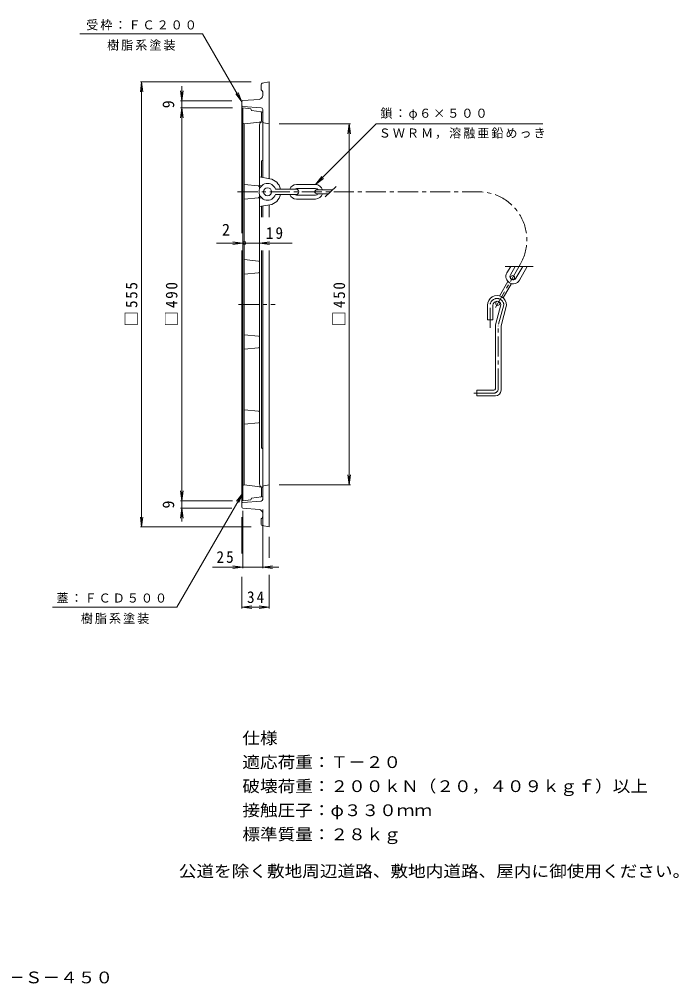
# Model space of a CAD drawing. Units: millimetres, scale not verified. Extents: x -760 to 885, y -678 to 526.
# Drawn here: x 62 to 885, y -678 to 526 of the extents above; entities that cross this region are included whole.
import ezdxf
from ezdxf.enums import TextEntityAlignment as Align

# ---------------------------------------------------------------- set-up
doc = ezdxf.new("R2010")
doc.units = ezdxf.units.MM
doc.header["$LTSCALE"] = 5
doc.header["$PDMODE"] = 32
doc.header["$PDSIZE"] = 4
doc.linetypes.add('CHAIN1', pattern=[8, 5, -1, 1, -1])
for name, color, linetype, lineweight in [('0-0', 3, 'Continuous', 9), ('0-1', 2, 'Continuous', 9), ('0-2', 6, 'Continuous', 5), ('0-4', 7, 'Continuous', 9), ('0-E', 7, 'Continuous', 9)]:
    doc.layers.add(name, color=color, linetype=linetype, lineweight=lineweight)
doc.layers.add('F-4', color=2, linetype='Continuous')
doc.layers.add('F-5', color=2, linetype='Continuous')
doc.styles.add('ＭＳ ゴシック', font='')
doc.styles.get('ＭＳ ゴシック').set_extended_font_data('MS Gothic')

msp = doc.modelspace()

# ---------------------------------------------------------------- linework, layer by layer
at = {"layer": '0-0'}
for p, q in [((364.723, 410.28), (352.041, 411.837)), ((343.04, 395.204), (366.041, 398.027)), ((361.553, 397.476), (363.223, 397.681)), ((364.54, 399.17), (364.54, 408.975)), ((366.041, 408.791), (366.041, 350.118)), ((341.041, 396.203), (343.04, 395.203)), ((343.04, 395.203), (343.04, -54.797)), ((362.041, 393.997), (362.041, 313.804)), ((366.041, 350.118), (364.54, 349.118)), ((364.54, 349.118), (364.54, 328.665)), ((360.723, 317.923), (343.04, 319.603)), ((360.723, 303.283), (343.04, 301.603)), ((362.041, 307.402), (362.041, -53.592)), ((364.54, 292.54), (364.54, 279.119)), ((364.54, 237.545), (364.54, -8.713)), ((360.723, 224.323), (343.04, 226.003)), ((360.723, 209.683), (343.04, 208.003)), ((360.723, 130.723), (343.04, 132.403)), ((360.723, 116.083), (343.04, 114.403)), ((366.041, -68.386), (366.041, 65.287)), ((360.723, 37.123), (343.04, 38.803)), ((360.723, 22.483), (343.04, 20.803)), ((366.041, -9.713), (364.54, -8.713)), ((341.041, -55.797), (343.04, -54.797)), ((343.04, -54.797), (366.041, -57.621)), ((363.223, -57.275), (361.553, -57.07)), ((364.54, -68.57), (364.54, -58.764)), ((364.723, -69.874), (352.041, -71.432))]:
    msp.add_line(p, q, dxfattribs=at)
for points in [[(341.041, 415.203), (341.041, -74.797), (351.04, -73.569), (352.041, -71.432)], [(341.041, 415.203), (351.04, 413.975), (352.041, 411.837)]]:
    msp.add_lwpolyline(points, dxfattribs=at)
for centre, radius, start, end in [((363.04, 408.975), 1.5, 0, 82.99913), ((364.54, 408.791), 1.5, 0, 82.99878), ((366.041, 393.997), 4, 97.00107, 180), ((363.04, 399.17), 1.5, 277.00122, 0), ((360.54, 316.434), 1.5, 0, 82.99895), ((360.54, 304.772), 1.5, 277.00122, 0), ((360.54, 222.834), 1.5, 0, 82.99895), ((360.54, 211.172), 1.5, 277.00122, 0), ((360.54, 129.234), 1.5, 0, 82.99895), ((360.54, 117.572), 1.5, 277.00122, 0), ((360.54, 35.634), 1.5, 0, 82.99895), ((360.54, 23.972), 1.5, 277.00122, 0), ((366.041, -53.592), 4, 180, 262.99893), ((363.04, -58.764), 1.5, 0, 82.99895), ((363.04, -68.57), 1.5, 277.00122, 0), ((364.54, -68.386), 1.5, 277.00122, 0)]:
    msp.add_arc(centre, radius, start, end, dxfattribs=at)
at = {"layer": '0-1'}
for p, q in [((365.246, 445.944), (374.041, 447.703)), ((374.041, 447.703), (374.041, 327.003)), ((364.041, 438.324), (364.041, 444.473)), ((365.601, 436.142), (364.48, 437.263)), ((366.041, 430.833), (366.041, 435.081)), ((340.041, 258.885), (340.041, 422.814)), ((361.424, 425.848), (341.425, 424.309)), ((364.194, 415.345), (341.425, 417.096)), ((366.041, 413.351), (366.041, 328.403)), ((367.264, 396.473), (374.041, 395.203)), ((366.041, 292.802), (366.041, 279.119)), ((374.041, 294.202), (374.041, 279.119)), ((340.041, 237.545), (340.041, -82.408)), ((366.041, -72.945), (366.041, 237.545)), ((374.041, -107.297), (374.041, 237.545)), ((367.264, -56.068), (374.041, -54.797)), ((364.194, -74.939), (341.425, -76.691)), ((361.424, -85.442), (341.425, -83.904)), ((365.601, -95.737), (364.48, -96.858)), ((366.041, -90.427), (366.041, -94.676)), ((364.041, -97.919), (364.041, -104.068)), ((365.246, -105.538), (374.041, -107.297))]:
    msp.add_line(p, q, dxfattribs=at)
at = {"layer": '0-1', "linetype": 'CHAIN1'}
msp.add_line((336.007, 170.203), (381.685, 170.203), dxfattribs=at)
at = {"layer": '0-1'}
for centre, radius, start, end in [((365.54, 444.473), 1.5, 101.30968, 180), ((365.54, 438.324), 1.5, 180, 225.00023), ((364.54, 435.081), 1.5, 0, 45.00023), ((341.541, 422.814), 1.5, 94.39876, 180), ((361.041, 430.833), 5, 274.39864, 0), ((341.541, 418.592), 1.5, 180, 265.60124), ((364.041, 413.351), 2, 0, 85.60132), ((367.541, 397.948), 1.5, 180, 259.38058), ((367.541, -57.542), 1.5, 100.61942, 180), ((341.541, -78.186), 1.5, 94.39876, 180), ((341.541, -82.408), 1.5, 180, 265.60124), ((364.041, -72.945), 2, 274.39868, 0), ((361.041, -90.427), 5, 0, 85.60136), ((364.54, -94.676), 1.5, 314.99977, 0), ((365.54, -97.919), 1.5, 134.99977, 180), ((365.54, -104.068), 1.5, 180, 258.69032)]:
    msp.add_arc(centre, radius, start, end, dxfattribs=at)
at = {"layer": '0-2', "color": 4, "lineweight": 9}
for p, q in [((362.041, 329.102), (374.884, 326.856)), ((362.041, 318.603), (364.745, 318.154)), ((381.94, 314.103), (407.541, 314.103)), ((362.041, 302.603), (364.745, 303.052)), ((381.94, 307.103), (407.541, 307.103)), ((362.041, 292.103), (374.884, 294.35))]:
    msp.add_line(p, q, dxfattribs=at)
at = {"layer": '0-2'}
for p, q in [((408.041, 319.603), (432.04, 319.603)), ((408.041, 314.603), (432.04, 314.603)), ((433.541, 313.103), (453.54, 313.103)), ((408.041, 306.602), (432.04, 306.602)), ((408.041, 301.603), (432.04, 301.603)), ((433.541, 308.103), (448.184, 308.103)), ((703.183, 217.516), (668.461, 217.516)), ((675.299, 217.516), (670.603, 209.383)), ((681.072, 217.516), (674.933, 206.883)), ((690.31, 217.516), (681.861, 202.883)), ((696.083, 217.516), (686.192, 200.383)), ((674.671, 203.429), (675.482, 204.834)), ((661.528, 180.666), (671.909, 198.645)), ((665.952, 178.326), (676.24, 196.145)), ((679.001, 200.929), (679.812, 202.334)), ((646.252, 151.121), (646.252, 169.121)), ((653.252, 151.121), (653.252, 169.121)), ((663.2, 169.846), (656.423, 144.555)), ((656.982, 172.791), (657.735, 174.095)), ((661.312, 170.291), (662.318, 172.032)), ((670.252, 169.121), (663.423, 143.633)), ((653.252, 151.121), (646.252, 151.121)), ((656.252, 65.121), (656.252, 143.26)), ((663.252, 63.121), (663.252, 142.339)), ((633.252, 56.121), (633.252, 63.121)), ((654.252, 63.121), (633.252, 63.121)), ((656.252, 56.121), (633.252, 56.121))]:
    msp.add_line(p, q, dxfattribs=at)
at = {"layer": '0-2', "linetype": 'CHAIN1'}
for p, q in [((457.846, 317.122), (444.123, 304.312)), ((334.771, 310.603), (635.511, 310.603)), ((687.473, 220.603), (656.265, 166.549)), ((649.752, 140.891), (649.752, 169.121)), ((666.742, 169.543), (659.803, 143.649)), ((659.752, 65.121), (659.752, 143.26)), ((654.252, 59.621), (625.28, 59.621))]:
    msp.add_line(p, q, dxfattribs=at)
at = {"layer": '0-2', "color": 4, "lineweight": 9}
msp.add_circle((372.041, 310.603), 5, dxfattribs=at)
at = {"layer": '0-2'}
for centre in [(677.647, 203.584), (659.147, 171.541)]:
    msp.add_circle(centre, 2.5, dxfattribs=at)
at = {"layer": '0-2', "color": 4, "lineweight": 9}
for centre, radius, start, end in [((372.041, 310.603), 16.5, 12.24637, 80.07664), ((372.041, 310.603), 10.5, 19.47118, 340.52882), ((407.541, 310.603), 3.5, 270, 90), ((372.041, 310.603), 16.5, 279.92336, 347.75363)]:
    msp.add_arc(centre, radius, start, end, dxfattribs=at)
at = {"layer": '0-2'}
for centre, radius, start, end in [((408.041, 310.603), 9, 90, 157.1138), ((408.041, 310.603), 4, 89.99962, 118.95245), ((433.541, 310.603), 2.5, 90, 270), ((432.04, 310.603), 9, 16.12759, 90), ((432.04, 310.603), 4, 38.68221, 90), ((408.041, 310.603), 9, 202.88445, 270), ((408.041, 310.603), 4, 241.04118, 270.00038), ((432.04, 310.603), 9, 269.99983, 343.87241), ((432.04, 310.603), 4, 270, 321.31779), ((678.397, 204.883), 9, 150, 330), ((678.397, 204.883), 4, 150, 330), ((658.252, 169.121), 12, 359.99998, 180), ((658.252, 169.121), 5, 8.33247, 180), ((661.252, 143.26), 5, 165, 180), ((668.252, 142.339), 5, 165, 180), ((654.252, 65.121), 2, 270, 0), ((656.252, 63.121), 7, 270, 0)]:
    msp.add_arc(centre, radius, start, end, dxfattribs=at)
at = {"layer": '0-2', "linetype": 'CHAIN1'}
for centre, radius, start, end in [((635.511, 250.603), 60, 329.99995, 90), ((658.252, 169.121), 8.5, 2.84383, 180), ((661.252, 143.26), 1.5, 165, 180), ((654.252, 65.121), 5.5, 270, 0)]:
    msp.add_arc(centre, radius, start, end, dxfattribs=at)
at = {"layer": '0-4'}
for p, q in [((215.04, 447.703), (213.409, 435.31)), ((351.54, 447.703), (213.54, 447.703)), ((215.04, -107.298), (215.04, 447.703)), ((215.04, 447.703), (216.672, 435.31)), ((265.04, 424.203), (263.409, 436.596)), ((265.04, -100.449), (265.04, 442.471)), ((265.04, 424.203), (266.672, 436.596)), ((327.54, 424.203), (263.54, 424.203)), ((265.04, 415.203), (263.409, 402.809)), ((328.54, 415.203), (263.54, 415.203)), ((265.04, 415.203), (266.672, 402.809)), ((386.541, 395.203), (475.54, 395.203)), ((474.04, 395.203), (472.409, 382.81)), ((474.04, -54.797), (474.04, 395.203)), ((474.04, 395.203), (475.672, 382.81)), ((402.85, 246.701), (308.195, 246.701)), ((341.041, 246.701), (328.648, 248.332)), ((341.041, 246.701), (328.648, 245.069)), ((362.041, 246.701), (374.434, 248.332)), ((362.041, 246.701), (374.434, 245.069)), ((474.04, -54.797), (472.409, -42.404)), ((474.04, -54.797), (475.672, -42.404)), ((386.541, -54.797), (475.54, -54.797)), ((265.04, -74.797), (263.409, -62.404)), ((265.04, -74.797), (266.672, -62.404)), ((265.04, -83.798), (263.409, -96.191)), ((328.54, -74.797), (263.54, -74.797)), ((327.54, -83.798), (263.54, -83.798)), ((265.04, -83.798), (266.672, -96.191)), ((215.04, -107.298), (213.409, -94.905)), ((215.04, -107.298), (216.672, -94.905)), ((340.041, -94.908), (340.041, -140.475)), ((341.041, -87.297), (341.041, -158.797)), ((366.041, -85.445), (366.041, -158.797)), ((351.54, -107.298), (213.54, -107.298)), ((374.041, -119.797), (374.041, -145.792)), ((341.041, -157.297), (328.648, -155.666)), ((366.041, -157.297), (378.434, -155.666)), ((386.18, -157.297), (303.557, -157.297)), ((341.041, -157.297), (328.648, -158.929)), ((366.041, -157.297), (378.434, -158.929)), ((374.041, -167.058), (374.041, -208.797)), ((340.041, -169.633), (340.041, -208.797)), ((340.041, -207.297), (352.434, -205.666)), ((340.041, -207.297), (374.041, -207.297)), ((340.041, -207.297), (352.434, -208.929)), ((374.041, -207.297), (361.648, -205.666)), ((374.041, -207.297), (361.648, -208.929))]:
    msp.add_line(p, q, dxfattribs=at)
msp.add_point((343.04, 246.701), dxfattribs=at)
at = {"layer": '0-E'}
for p, q in [((138.068, 507.703), (291.03, 507.703)), ((340.041, 422.814), (291.03, 507.703)), ((340.041, 422.814), (335.257, 434.362)), ((340.041, 422.814), (332.431, 432.731)), ((432.04, 319.603), (507.64, 395.203)), ((507.64, 395.203), (715.375, 395.203)), ((432.04, 319.603), (439.65, 329.52)), ((432.04, 319.603), (441.957, 327.212)), ((341.041, -65.297), (259.057, -207.297)), ((341.041, -65.297), (333.431, -75.214)), ((341.041, -65.297), (336.257, -76.846)), ((259.057, -207.297), (103.71, -207.297))]:
    msp.add_line(p, q, dxfattribs=at)

# ---------------------------------------------------------------- texts
at = {"layer": '0-4', "color": 2, "style": 'ＭＳ ゴシック'}
for p in [(260.04, 414.703), (260.04, -84.297)]:
    msp.add_text('9', height=14.66, rotation=90, dxfattribs=at).set_placement(p, align=Align.BOTTOM_LEFT)
msp.add_text('2', height=14.66, dxfattribs=at).set_placement((315.253, 251.701), align=Align.BOTTOM_LEFT)
at = {"layer": '0-4', "color": 2, "char_height": 14.66, "attachment_point": 7, "style": 'ＭＳ ゴシック'}
for s, insert in [('\\T1.27;\\W0.95;19', (369.918, 251.701)), ('\\T1.27;\\W0.95;25', (308.355, -152.297)), ('\\T1.27;\\W0.95;34', (346.416, -202.297))]:
    msp.add_mtext(s, dxfattribs=dict(at, insert=insert))
at = {"layer": '0-4', "color": 2, "char_height": 14.66, "attachment_point": 7, "rotation": 90, "style": 'ＭＳ ゴシック'}
for s, insert in [('\\T1.21;\\W0.95;□555', (210.04, 142.702)), ('\\T1.21;\\W0.95;□490', (260.04, 142.703)), ('\\T1.21;\\W0.95;□450', (469.04, 142.703))]:
    msp.add_mtext(s, dxfattribs=dict(at, insert=insert))
at = {"layer": '0-E', "color": 2, "style": 'ＭＳ ゴシック', "width": 1.1}
for s, p in [('仕様', (340.623, -382.227)), ('適応荷重：Ｔ－２０', (340.623, -412.228)), ('破壊荷重：２００ｋＮ（２０，４０９ｋｇｆ）以上', (340.623, -442.227)), ('接触圧子：φ３３０ｍｍ', (340.623, -472.227)), ('標準質量：２８ｋｇ', (340.623, -502.227))]:
    msp.add_text(s, height=14.66, dxfattribs=at).set_placement(p, align=Align.BOTTOM_LEFT)
at = {"layer": '0-E', "char_height": 11, "attachment_point": 7, "style": 'ＭＳ ゴシック'}
for s, insert in [('\\T1.17;受枠：ＦＣ２００', (145.941, 511.823)), ('\\T1.17;樹脂系塗装', (171.987, 486.591)), ('\\T1.17;鎖：φ６×５００', (512.746, 399.969)), ('\\T1.17;ＳＷＲＭ，溶融亜鉛めっき', (510.798, 376.589)), ('\\T1.17;蓋：ＦＣＤ５００', (108.781, -202.226)), ('\\T1.17;樹脂系塗装', (139.21, -228.27))]:
    msp.add_mtext(s, dxfattribs=dict(at, insert=insert))
at = {"layer": 'F-4', "style": 'ＭＳ ゴシック', "width": 1.1}
msp.add_text('公道を除く敷地周辺道路、敷地内道路、屋内に御使用ください。', height=14.66, dxfattribs=at).set_placement((261.359, -548.144), align=Align.BOTTOM_LEFT)
at = {"layer": 'F-5', "style": 'ＭＳ ゴシック', "width": 1.1}
msp.add_text('格子型\u3000集水桝用\u3000受枠付\u3000鋳鉄製みぞ蓋\u3000ＧＣＡ－Ｓ－４５０', height=14.66, dxfattribs=at).set_placement((-458.513, -680.713), align=Align.BOTTOM_LEFT)

doc.saveas('drawing.dxf')
